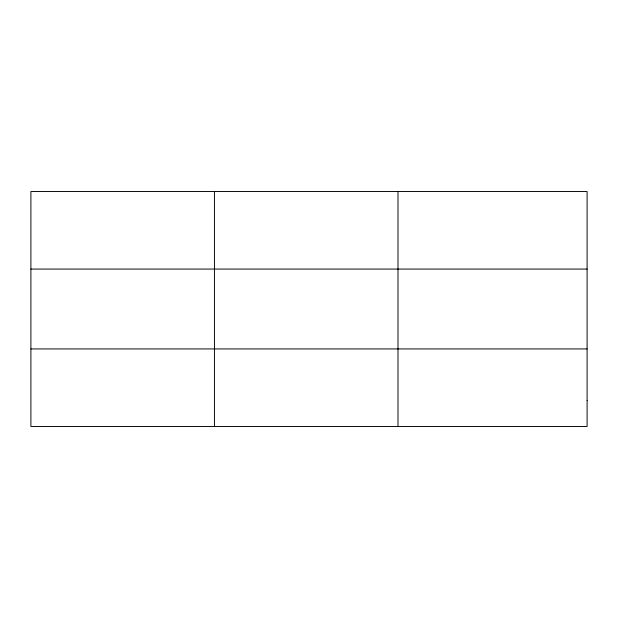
<?xml version="1.0" encoding="UTF-8"?>
<svg xmlns="http://www.w3.org/2000/svg" width="618" height="618" viewBox="0 0 618 618"><rect width="100%" height="100%" fill="white"/><g stroke="black" fill="none" stroke-linecap="round" stroke-linejoin="round"><path stroke-width="0.93" d="M30.9 269.062L587.1 269.062M30.9 348.938L587.1 348.938M397.992 191.534L397.992 426.466M214.446 191.534L214.446 426.466M587.1 400.626L587.1 426.466L30.9 426.466L30.9 191.534L587.1 191.534L587.1 400.626"/></g></svg>
